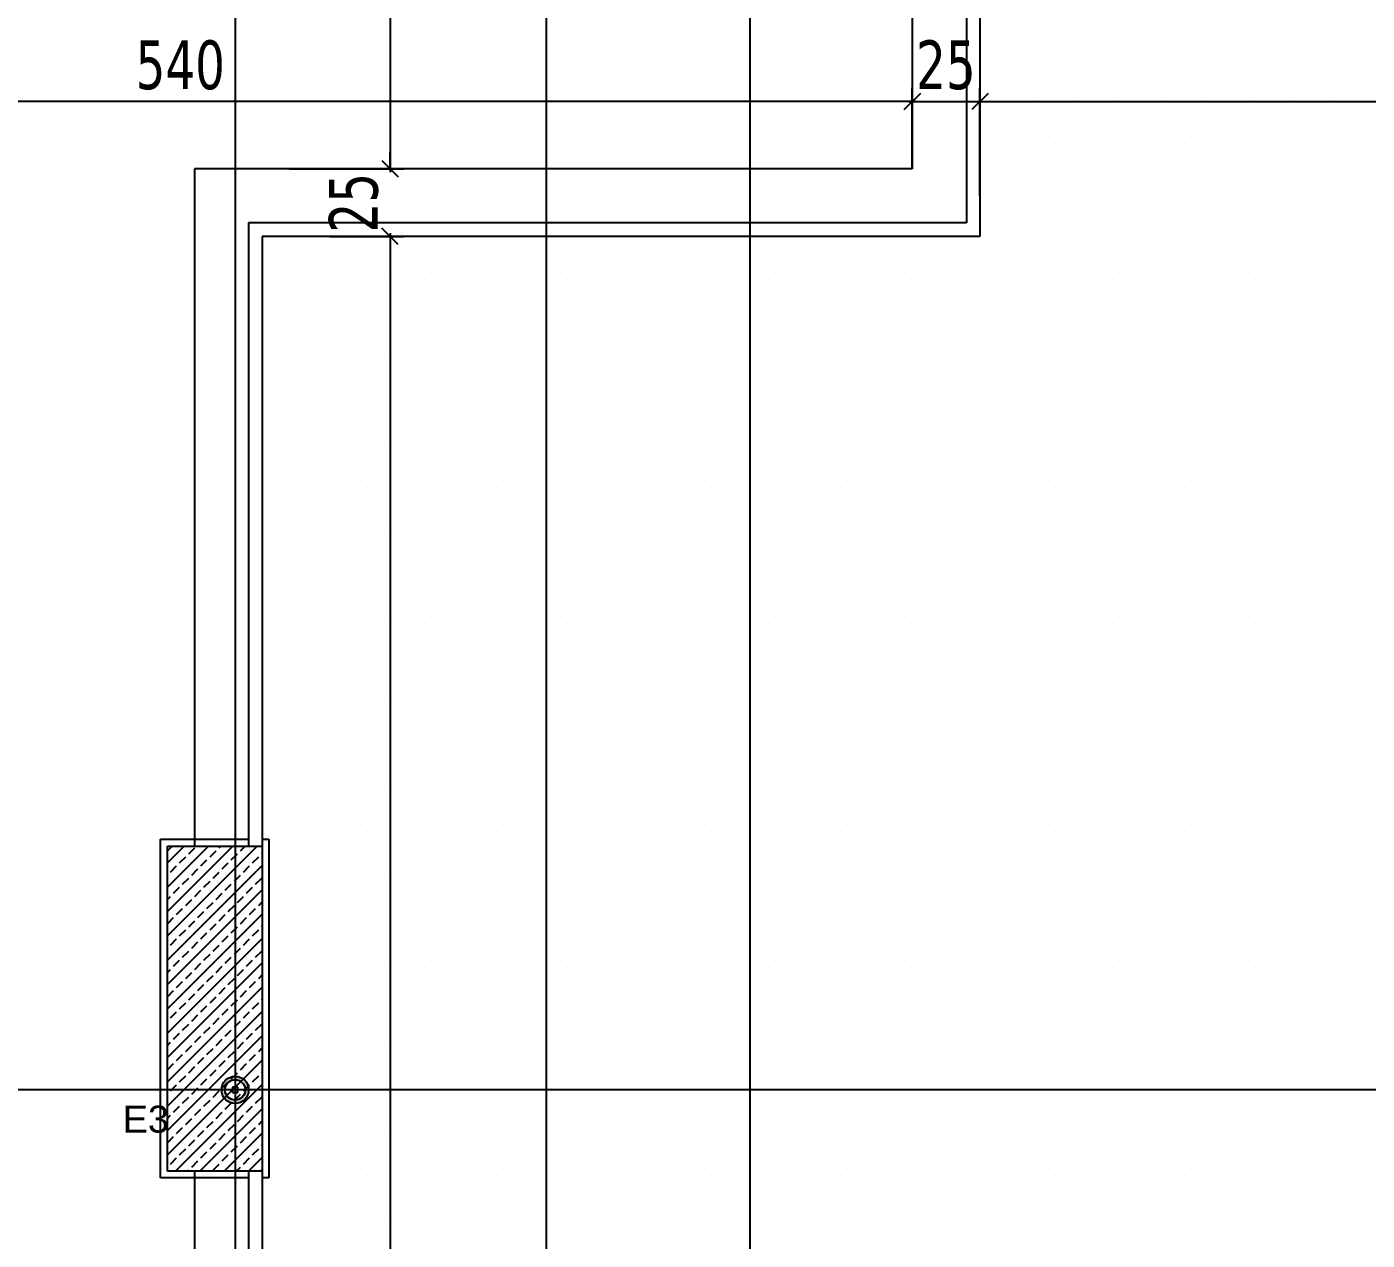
# Model space of a CAD drawing. Header units: millimetres. Extents: x 43168.9 to 43194.6, y -25545.1 to -25543.4.
# Drawn here: x 43176.4335 to 43176.5325, y -25544.355 to -25544.2654 of the extents above; entities that cross this region are included whole.
import ezdxf

# ---------------------------------------------------------------- set-up
doc = ezdxf.new("R2010")
doc.units = ezdxf.units.MM
doc.header["$LTSCALE"] = 200
doc.linetypes.add('DASHDOT', pattern=[1, 0.5, -0.25, 0, -0.25])
doc.linetypes.add('DASHDOT2', pattern=[0.5, 0.25, -0.125, 0, -0.125])
for name, color, linetype in [('aks_sgh', 5, 'DASHDOT2'), ('cam_sgh', 1, 'Continuous'), ('gor-4_sgh', 17, 'Continuous'), ('kesitcizgisi_sgh', 22, 'Continuous'), ('kolon-b.a_sgh', 6, 'Continuous'), ('olcuic_sgh', 183, 'Continuous'), ('siva_sgh', 145, 'Continuous'), ('tarama-betonarme_sgh', 223, 'Continuous'), ('tarama-zemin_sgh', 197, 'Continuous')]:
    doc.layers.add(name, color=color, linetype=linetype)
doc.styles.add('1-200', font='arial.ttf', dxfattribs={"height": 60})
doc.styles.add('dim', font='VERDANA.TTF', dxfattribs={"width": 0.7})

msp = doc.modelspace()

# ---------------------------------------------------------------- hatches: boundary and pattern name
h = msp.add_hatch(color=256)
edge = h.paths.add_edge_path()
edge.add_arc((43176.448879, -25544.343919), 0.001, 0, 360)
edge = h.paths.add_edge_path(flags=16)
edge.add_arc((43176.448879, -25544.343919), 0.00075, 0, 360)

# ---------------------------------------------------------------- linework, layer by layer
at = {"color": 0, "linetype": 'ByBlock', "lineweight": -2}
for p, q in [((43176.498279, -25544.27156), (43176.499479, -25544.27036)), ((43176.498279, -25544.27156), (43176.499479, -25544.27036)), ((43176.499479, -25544.27036), (43176.498279, -25544.27156)), ((43176.504479, -25544.27036), (43176.503279, -25544.27156)), ((43176.45972, -25544.275319), (43176.46092, -25544.276519)), ((43176.45972, -25544.275319), (43176.46092, -25544.276519)), ((43176.46092, -25544.281519), (43176.45972, -25544.280319)), ((43176.46092, -25544.281519), (43176.45972, -25544.280319)), ((43176.449079, -25544.343719), (43176.448679, -25544.343719)), ((43176.448679, -25544.343719), (43176.448679, -25544.344119)), ((43176.449079, -25544.344119), (43176.449079, -25544.343719)), ((43176.448679, -25544.344119), (43176.449079, -25544.344119)), ((43176.44895, -25544.343849), (43176.448808, -25544.34399)), ((43176.44895, -25544.34399), (43176.448808, -25544.343849))]:
    msp.add_line(p, q, dxfattribs=at)
at = {"color": 0, "linetype": 'Continuous', "lineweight": -2}
for radius in [0.001, 0.00075]:
    msp.add_circle((43176.448879, -25544.343919), radius, dxfattribs=at)
at = {"layer": 'aks_sgh'}
for p, q in [((43176.448879, -25543.740919), (43176.448879, -25544.609919)), ((43176.486879, -25543.740919), (43176.486879, -25544.609919)), ((43176.98688, -25544.343919), (43176.184878, -25544.343919))]:
    msp.add_line(p, q, dxfattribs=at)
at = {"layer": 'cam_sgh'}
for p, q in [((43176.503879, -25544.045919), (43176.503879, -25544.280919)), ((43176.502879, -25544.046919), (43176.502879, -25544.279919)), ((43176.449879, -25544.279919), (43176.449879, -25544.325919)), ((43176.502879, -25544.279919), (43176.449879, -25544.279919)), ((43176.450879, -25544.280919), (43176.450879, -25544.464919)), ((43176.503879, -25544.280919), (43176.450879, -25544.280919)), ((43176.449879, -25544.349919), (43176.449879, -25544.464919))]:
    msp.add_line(p, q, dxfattribs=at)
at = {"layer": 'gor-4_sgh'}
for p, q in [((43176.498879, -25544.050919), (43176.498879, -25544.275919)), ((43176.445879, -25544.275919), (43176.445879, -25544.325919)), ((43176.498879, -25544.275919), (43176.445879, -25544.275919)), ((43176.445879, -25544.349919), (43176.445879, -25544.464919))]:
    msp.add_line(p, q, dxfattribs=at)
at = {"layer": 'kesitcizgisi_sgh', "linetype": 'DASHDOT'}
msp.add_line((43176.471879, -25544.613788), (43176.471879, -25543.808164), dxfattribs=at)
at = {"layer": 'kolon-b.a_sgh'}
for p, q in [((43176.443879, -25544.325919), (43176.450879, -25544.325919)), ((43176.443879, -25544.349919), (43176.443879, -25544.325919)), ((43176.450879, -25544.325919), (43176.450879, -25544.349919)), ((43176.450879, -25544.349919), (43176.443879, -25544.349919))]:
    msp.add_line(p, q, dxfattribs=at)
at = {"layer": 'olcuic_sgh'}
for p, q in [((43176.46032, -25544.229669), (43176.46032, -25544.276169)), ((43176.498879, -25544.275919), (43176.498879, -25544.26996)), ((43176.498879, -25544.275919), (43176.498879, -25544.26996)), ((43176.498879, -25544.275919), (43176.498879, -25544.26996)), ((43176.503879, -25544.277919), (43176.503879, -25544.26996)), ((43176.499129, -25544.27096), (43176.390628, -25544.27096)), ((43176.498879, -25544.27096), (43176.497679, -25544.27096)), ((43176.498629, -25544.27096), (43176.668129, -25544.27096)), ((43176.503879, -25544.27096), (43176.505079, -25544.27096)), ((43176.46032, -25544.275919), (43176.46032, -25544.274719)), ((43176.452879, -25544.275919), (43176.46132, -25544.275919)), ((43176.452879, -25544.275919), (43176.46132, -25544.275919)), ((43176.455879, -25544.280919), (43176.46132, -25544.280919)), ((43176.455879, -25544.280919), (43176.46132, -25544.280919)), ((43176.46032, -25544.280669), (43176.46032, -25544.465169)), ((43176.46032, -25544.280919), (43176.46032, -25544.282119))]:
    msp.add_line(p, q, dxfattribs=at)
at = {"layer": 'siva_sgh'}
for p, q in [((43176.443378, -25544.350419), (43176.443378, -25544.325419)), ((43176.443378, -25544.325419), (43176.449879, -25544.325419)), ((43176.450878, -25544.325419), (43176.451378, -25544.325419)), ((43176.451378, -25544.325419), (43176.451378, -25544.350419)), ((43176.449879, -25544.350419), (43176.443378, -25544.350419)), ((43176.451378, -25544.350419), (43176.450878, -25544.350419))]:
    msp.add_line(p, q, dxfattribs=at)
at = {"layer": 'tarama-betonarme_sgh'}
for p, q in [((43176.443879, -25544.327167), (43176.445127, -25544.325919)), ((43176.443879, -25544.328963), (43176.446923, -25544.325919)), ((43176.443879, -25544.330759), (43176.448719, -25544.325919)), ((43176.443879, -25544.332555), (43176.450515, -25544.325919)), ((43176.443884, -25544.326264), (43176.444229, -25544.325919)), ((43176.4477, -25544.32604), (43176.447821, -25544.325919)), ((43176.449272, -25544.326264), (43176.449617, -25544.325919)), ((43176.444782, -25544.327162), (43176.445231, -25544.326713)), ((43176.445455, -25544.326489), (43176.445904, -25544.32604)), ((43176.446353, -25544.327387), (43176.446802, -25544.326938)), ((43176.447027, -25544.326713), (43176.447476, -25544.326264)), ((43176.448598, -25544.326938), (43176.449047, -25544.326489)), ((43176.45017, -25544.327162), (43176.450619, -25544.326713)), ((43176.450843, -25544.326489), (43176.450879, -25544.326453)), ((43176.443879, -25544.334351), (43176.450879, -25544.327351)), ((43176.444108, -25544.327836), (43176.444557, -25544.327387)), ((43176.44568, -25544.32806), (43176.446129, -25544.327611)), ((43176.447251, -25544.328285), (43176.4477, -25544.327836)), ((43176.447925, -25544.327611), (43176.448374, -25544.327162)), ((43176.449496, -25544.327836), (43176.449945, -25544.327387)), ((43176.443879, -25544.328065), (43176.443884, -25544.32806)), ((43176.445006, -25544.328734), (43176.445455, -25544.328285)), ((43176.446578, -25544.328958), (43176.447027, -25544.328509)), ((43176.448149, -25544.329183), (43176.448598, -25544.328734)), ((43176.448823, -25544.328509), (43176.449272, -25544.32806)), ((43176.450394, -25544.328734), (43176.450843, -25544.328285)), ((43176.443879, -25544.336147), (43176.450879, -25544.329147)), ((43176.443879, -25544.329861), (43176.444108, -25544.329632)), ((43176.444333, -25544.329408), (43176.444782, -25544.328958)), ((43176.445231, -25544.330306), (43176.44568, -25544.329857)), ((43176.445904, -25544.329632), (43176.446353, -25544.329183)), ((43176.447476, -25544.329857), (43176.447925, -25544.329408)), ((43176.449047, -25544.330081), (43176.449496, -25544.329632)), ((43176.449721, -25544.329408), (43176.45017, -25544.328958)), ((43176.444557, -25544.330979), (43176.445006, -25544.33053)), ((43176.446129, -25544.331204), (43176.446578, -25544.330755)), ((43176.446802, -25544.33053), (43176.447251, -25544.330081)), ((43176.448374, -25544.330755), (43176.448823, -25544.330306)), ((43176.449945, -25544.330979), (43176.450394, -25544.33053)), ((43176.450619, -25544.330306), (43176.450879, -25544.330045)), ((43176.443879, -25544.337943), (43176.450879, -25544.330943)), ((43176.443884, -25544.331653), (43176.444333, -25544.331204)), ((43176.445455, -25544.331877), (43176.445904, -25544.331428)), ((43176.447027, -25544.332102), (43176.447476, -25544.331653)), ((43176.4477, -25544.331428), (43176.448149, -25544.330979)), ((43176.448598, -25544.332326), (43176.449047, -25544.331877)), ((43176.449272, -25544.331653), (43176.449721, -25544.331204)), ((43176.450843, -25544.331877), (43176.450879, -25544.331842)), ((43176.443879, -25544.33974), (43176.450879, -25544.33274)), ((43176.444108, -25544.333224), (43176.444557, -25544.332775)), ((43176.444782, -25544.332551), (43176.445231, -25544.332102)), ((43176.446353, -25544.332775), (43176.446802, -25544.332326)), ((43176.447925, -25544.333), (43176.448374, -25544.332551)), ((43176.449496, -25544.333224), (43176.449945, -25544.332775)), ((43176.45017, -25544.332551), (43176.450619, -25544.332102)), ((43176.443879, -25544.333453), (43176.443884, -25544.333449)), ((43176.445006, -25544.334122), (43176.445455, -25544.333673)), ((43176.44568, -25544.333449), (43176.446129, -25544.333)), ((43176.446578, -25544.334347), (43176.447027, -25544.333898)), ((43176.447251, -25544.333673), (43176.4477, -25544.333224)), ((43176.448823, -25544.333898), (43176.449272, -25544.333449)), ((43176.450394, -25544.334122), (43176.450843, -25544.333673)), ((43176.443879, -25544.341536), (43176.450879, -25544.334536)), ((43176.444333, -25544.334796), (43176.444782, -25544.334347)), ((43176.445904, -25544.33502), (43176.446353, -25544.334571)), ((43176.447476, -25544.335245), (43176.447925, -25544.334796)), ((43176.448149, -25544.334571), (43176.448598, -25544.334122)), ((43176.449721, -25544.334796), (43176.45017, -25544.334347)), ((43176.443879, -25544.335249), (43176.444108, -25544.33502)), ((43176.445231, -25544.335694), (43176.44568, -25544.335245)), ((43176.446802, -25544.335918), (43176.447251, -25544.335469)), ((43176.448374, -25544.336143), (43176.448823, -25544.335694)), ((43176.449047, -25544.335469), (43176.449496, -25544.33502)), ((43176.450619, -25544.335694), (43176.450879, -25544.335434)), ((43176.443879, -25544.343332), (43176.450879, -25544.336332)), ((43176.443884, -25544.337041), (43176.444333, -25544.336592)), ((43176.444557, -25544.336367), (43176.445006, -25544.335918)), ((43176.445455, -25544.337265), (43176.445904, -25544.336816)), ((43176.446129, -25544.336592), (43176.446578, -25544.336143)), ((43176.4477, -25544.336816), (43176.448149, -25544.336367)), ((43176.449272, -25544.337041), (43176.449721, -25544.336592)), ((43176.449945, -25544.336367), (43176.450394, -25544.335918)), ((43176.444782, -25544.337939), (43176.445231, -25544.33749)), ((43176.446353, -25544.338163), (43176.446802, -25544.337714)), ((43176.447027, -25544.33749), (43176.447476, -25544.337041)), ((43176.448598, -25544.337714), (43176.449047, -25544.337265)), ((43176.45017, -25544.337939), (43176.450619, -25544.33749)), ((43176.450843, -25544.337265), (43176.450879, -25544.33723)), ((43176.443879, -25544.345128), (43176.450879, -25544.338128)), ((43176.443879, -25544.338842), (43176.443884, -25544.338837)), ((43176.444108, -25544.338612), (43176.444557, -25544.338163)), ((43176.44568, -25544.338837), (43176.446129, -25544.338388)), ((43176.447251, -25544.339061), (43176.4477, -25544.338612)), ((43176.447925, -25544.338388), (43176.448374, -25544.337939)), ((43176.448823, -25544.339286), (43176.449272, -25544.338837)), ((43176.449496, -25544.338612), (43176.449945, -25544.338163)), ((43176.444333, -25544.340184), (43176.444782, -25544.339735)), ((43176.445006, -25544.33951), (43176.445455, -25544.339061)), ((43176.446578, -25544.339735), (43176.447027, -25544.339286)), ((43176.448149, -25544.339959), (43176.448598, -25544.33951)), ((43176.449721, -25544.340184), (43176.45017, -25544.339735)), ((43176.450394, -25544.33951), (43176.450843, -25544.339061)), ((43176.443879, -25544.346924), (43176.450879, -25544.339924)), ((43176.443879, -25544.340638), (43176.444108, -25544.340408)), ((43176.445231, -25544.341082), (43176.44568, -25544.340633)), ((43176.445904, -25544.340408), (43176.446353, -25544.339959)), ((43176.447476, -25544.340633), (43176.447925, -25544.340184)), ((43176.449047, -25544.340857), (43176.449496, -25544.340408)), ((43176.450619, -25544.341082), (43176.450879, -25544.340822)), ((43176.443879, -25544.34872), (43176.450879, -25544.34172)), ((43176.444557, -25544.341755), (43176.445006, -25544.341306)), ((43176.446129, -25544.34198), (43176.446578, -25544.341531)), ((43176.446802, -25544.341306), (43176.447251, -25544.340857)), ((43176.4477, -25544.342204), (43176.448149, -25544.341755)), ((43176.448374, -25544.341531), (43176.448823, -25544.341082)), ((43176.449945, -25544.341755), (43176.450394, -25544.341306)), ((43176.443884, -25544.342429), (43176.444333, -25544.34198)), ((43176.445455, -25544.342653), (43176.445904, -25544.342204)), ((43176.447027, -25544.342878), (43176.447476, -25544.342429)), ((43176.448598, -25544.343102), (43176.449047, -25544.342653)), ((43176.449272, -25544.342429), (43176.449721, -25544.34198)), ((43176.450843, -25544.342653), (43176.450879, -25544.342618)), ((43176.444108, -25544.344), (43176.444557, -25544.343551)), ((43176.444475, -25544.349919), (43176.450879, -25544.343516)), ((43176.444782, -25544.343327), (43176.445231, -25544.342878)), ((43176.44568, -25544.344225), (43176.446129, -25544.343776)), ((43176.446353, -25544.343551), (43176.446802, -25544.343102)), ((43176.447925, -25544.343776), (43176.448374, -25544.343327)), ((43176.449496, -25544.344), (43176.449945, -25544.343551)), ((43176.45017, -25544.343327), (43176.450619, -25544.342878)), ((43176.443879, -25544.34423), (43176.443884, -25544.344225)), ((43176.445006, -25544.344898), (43176.445455, -25544.344449)), ((43176.446578, -25544.345123), (43176.447027, -25544.344674)), ((43176.447251, -25544.344449), (43176.4477, -25544.344)), ((43176.448823, -25544.344674), (43176.449272, -25544.344225)), ((43176.450394, -25544.344898), (43176.450843, -25544.344449)), ((43176.444333, -25544.345572), (43176.444782, -25544.345123)), ((43176.445904, -25544.345796), (43176.446353, -25544.345347)), ((43176.446272, -25544.349919), (43176.450879, -25544.345312)), ((43176.447476, -25544.346021), (43176.447925, -25544.345572)), ((43176.448149, -25544.345347), (43176.448598, -25544.344898)), ((43176.449721, -25544.345572), (43176.45017, -25544.345123)), ((43176.443879, -25544.346026), (43176.444108, -25544.345796)), ((43176.444557, -25544.347144), (43176.445006, -25544.346695)), ((43176.445231, -25544.34647), (43176.44568, -25544.346021)), ((43176.446802, -25544.346695), (43176.447251, -25544.346245)), ((43176.448374, -25544.346919), (43176.448823, -25544.34647)), ((43176.449047, -25544.346245), (43176.449496, -25544.345796)), ((43176.449945, -25544.347144), (43176.450394, -25544.346695)), ((43176.450619, -25544.34647), (43176.450879, -25544.34621)), ((43176.443884, -25544.347817), (43176.444333, -25544.347368)), ((43176.445455, -25544.348042), (43176.445904, -25544.347593)), ((43176.446129, -25544.347368), (43176.446578, -25544.346919)), ((43176.4477, -25544.347593), (43176.448149, -25544.347144)), ((43176.448068, -25544.349919), (43176.450879, -25544.347108)), ((43176.449272, -25544.347817), (43176.449721, -25544.347368)), ((43176.444782, -25544.348715), (43176.445231, -25544.348266)), ((43176.446353, -25544.34894), (43176.446802, -25544.348491)), ((43176.447027, -25544.348266), (43176.447476, -25544.347817)), ((43176.447925, -25544.349164), (43176.448374, -25544.348715)), ((43176.448598, -25544.348491), (43176.449047, -25544.348042)), ((43176.45017, -25544.348715), (43176.450619, -25544.348266)), ((43176.450843, -25544.348042), (43176.450879, -25544.348006)), ((43176.443879, -25544.349618), (43176.443884, -25544.349613)), ((43176.444108, -25544.349389), (43176.444557, -25544.34894)), ((43176.44568, -25544.349613), (43176.446129, -25544.349164)), ((43176.447251, -25544.349838), (43176.4477, -25544.349389)), ((43176.448966, -25544.349919), (43176.449272, -25544.349613)), ((43176.449496, -25544.349389), (43176.449945, -25544.34894)), ((43176.449864, -25544.349919), (43176.450879, -25544.348904)), ((43176.445374, -25544.349919), (43176.445455, -25544.349838)), ((43176.450762, -25544.349919), (43176.450843, -25544.349838))]:
    msp.add_line(p, q, dxfattribs=at)
at = {"layer": 'tarama-zemin_sgh'}
for p, q in [((43176.506275, -25544.2677), (43176.506275, -25544.2677)), ((43176.50945, -25544.2677), (43176.50945, -25544.2677)), ((43176.512625, -25544.2677), (43176.512625, -25544.2677)), ((43176.5158, -25544.2677), (43176.5158, -25544.2677)), ((43176.518975, -25544.2677), (43176.518975, -25544.2677)), ((43176.52215, -25544.2677), (43176.52215, -25544.2677)), ((43176.525325, -25544.2677), (43176.525325, -25544.2677)), ((43176.5285, -25544.2677), (43176.5285, -25544.2677)), ((43176.531675, -25544.2677), (43176.531675, -25544.2677)), ((43176.504687, -25544.270875), (43176.504687, -25544.270875)), ((43176.507862, -25544.270875), (43176.507862, -25544.270875)), ((43176.511037, -25544.270875), (43176.511037, -25544.270875)), ((43176.514212, -25544.270875), (43176.514212, -25544.270875)), ((43176.517387, -25544.270875), (43176.517387, -25544.270875)), ((43176.520562, -25544.270875), (43176.520562, -25544.270875)), ((43176.523737, -25544.270875), (43176.523737, -25544.270875)), ((43176.526912, -25544.270875), (43176.526912, -25544.270875)), ((43176.530087, -25544.270875), (43176.530087, -25544.270875)), ((43176.506275, -25544.27405), (43176.506275, -25544.27405)), ((43176.50945, -25544.27405), (43176.50945, -25544.27405)), ((43176.512625, -25544.27405), (43176.512625, -25544.27405)), ((43176.5158, -25544.27405), (43176.5158, -25544.27405)), ((43176.518975, -25544.27405), (43176.518975, -25544.27405)), ((43176.52215, -25544.27405), (43176.52215, -25544.27405)), ((43176.525325, -25544.27405), (43176.525325, -25544.27405)), ((43176.5285, -25544.27405), (43176.5285, -25544.27405)), ((43176.531675, -25544.27405), (43176.531675, -25544.27405)), ((43176.504687, -25544.277225), (43176.504687, -25544.277225)), ((43176.507862, -25544.277225), (43176.507862, -25544.277225)), ((43176.511037, -25544.277225), (43176.511037, -25544.277225)), ((43176.514212, -25544.277225), (43176.514212, -25544.277225)), ((43176.517387, -25544.277225), (43176.517387, -25544.277225)), ((43176.520562, -25544.277225), (43176.520562, -25544.277225)), ((43176.523737, -25544.277225), (43176.523737, -25544.277225)), ((43176.526912, -25544.277225), (43176.526912, -25544.277225)), ((43176.530087, -25544.277225), (43176.530087, -25544.277225)), ((43176.4523, -25544.2804), (43176.4523, -25544.2804)), ((43176.455475, -25544.2804), (43176.455475, -25544.2804)), ((43176.45865, -25544.2804), (43176.45865, -25544.2804)), ((43176.461825, -25544.2804), (43176.461825, -25544.2804)), ((43176.465, -25544.2804), (43176.465, -25544.2804)), ((43176.468175, -25544.2804), (43176.468175, -25544.2804)), ((43176.47135, -25544.2804), (43176.47135, -25544.2804)), ((43176.474525, -25544.2804), (43176.474525, -25544.2804)), ((43176.4777, -25544.2804), (43176.4777, -25544.2804)), ((43176.480875, -25544.2804), (43176.480875, -25544.2804)), ((43176.48405, -25544.2804), (43176.48405, -25544.2804)), ((43176.487225, -25544.2804), (43176.487225, -25544.2804)), ((43176.4904, -25544.2804), (43176.4904, -25544.2804)), ((43176.493575, -25544.2804), (43176.493575, -25544.2804)), ((43176.49675, -25544.2804), (43176.49675, -25544.2804)), ((43176.499925, -25544.2804), (43176.499925, -25544.2804)), ((43176.5031, -25544.2804), (43176.5031, -25544.2804)), ((43176.506275, -25544.2804), (43176.506275, -25544.2804)), ((43176.50945, -25544.2804), (43176.50945, -25544.2804)), ((43176.512625, -25544.2804), (43176.512625, -25544.2804)), ((43176.5158, -25544.2804), (43176.5158, -25544.2804)), ((43176.518975, -25544.2804), (43176.518975, -25544.2804)), ((43176.52215, -25544.2804), (43176.52215, -25544.2804)), ((43176.525325, -25544.2804), (43176.525325, -25544.2804)), ((43176.5285, -25544.2804), (43176.5285, -25544.2804)), ((43176.531675, -25544.2804), (43176.531675, -25544.2804)), ((43176.453887, -25544.283575), (43176.453887, -25544.283575)), ((43176.457062, -25544.283575), (43176.457062, -25544.283575)), ((43176.460237, -25544.283575), (43176.460237, -25544.283575)), ((43176.463412, -25544.283575), (43176.463412, -25544.283575)), ((43176.466587, -25544.283575), (43176.466587, -25544.283575)), ((43176.469762, -25544.283575), (43176.469762, -25544.283575)), ((43176.472937, -25544.283575), (43176.472937, -25544.283575)), ((43176.476112, -25544.283575), (43176.476112, -25544.283575)), ((43176.479287, -25544.283575), (43176.479287, -25544.283575)), ((43176.482462, -25544.283575), (43176.482462, -25544.283575)), ((43176.485637, -25544.283575), (43176.485637, -25544.283575)), ((43176.488812, -25544.283575), (43176.488812, -25544.283575)), ((43176.491987, -25544.283575), (43176.491987, -25544.283575)), ((43176.495162, -25544.283575), (43176.495162, -25544.283575)), ((43176.498337, -25544.283575), (43176.498337, -25544.283575)), ((43176.501512, -25544.283575), (43176.501512, -25544.283575)), ((43176.504687, -25544.283575), (43176.504687, -25544.283575)), ((43176.507862, -25544.283575), (43176.507862, -25544.283575)), ((43176.511037, -25544.283575), (43176.511037, -25544.283575)), ((43176.514212, -25544.283575), (43176.514212, -25544.283575)), ((43176.517387, -25544.283575), (43176.517387, -25544.283575)), ((43176.520562, -25544.283575), (43176.520562, -25544.283575)), ((43176.523737, -25544.283575), (43176.523737, -25544.283575)), ((43176.526912, -25544.283575), (43176.526912, -25544.283575)), ((43176.530087, -25544.283575), (43176.530087, -25544.283575)), ((43176.4523, -25544.28675), (43176.4523, -25544.28675)), ((43176.455475, -25544.28675), (43176.455475, -25544.28675)), ((43176.45865, -25544.28675), (43176.45865, -25544.28675)), ((43176.461825, -25544.28675), (43176.461825, -25544.28675)), ((43176.465, -25544.28675), (43176.465, -25544.28675)), ((43176.468175, -25544.28675), (43176.468175, -25544.28675)), ((43176.47135, -25544.28675), (43176.47135, -25544.28675)), ((43176.474525, -25544.28675), (43176.474525, -25544.28675)), ((43176.4777, -25544.28675), (43176.4777, -25544.28675)), ((43176.480875, -25544.28675), (43176.480875, -25544.28675)), ((43176.48405, -25544.28675), (43176.48405, -25544.28675)), ((43176.487225, -25544.28675), (43176.487225, -25544.28675)), ((43176.4904, -25544.28675), (43176.4904, -25544.28675)), ((43176.493575, -25544.28675), (43176.493575, -25544.28675)), ((43176.49675, -25544.28675), (43176.49675, -25544.28675)), ((43176.499925, -25544.28675), (43176.499925, -25544.28675)), ((43176.5031, -25544.28675), (43176.5031, -25544.28675)), ((43176.506275, -25544.28675), (43176.506275, -25544.28675)), ((43176.50945, -25544.28675), (43176.50945, -25544.28675)), ((43176.512625, -25544.28675), (43176.512625, -25544.28675)), ((43176.5158, -25544.28675), (43176.5158, -25544.28675)), ((43176.518975, -25544.28675), (43176.518975, -25544.28675)), ((43176.52215, -25544.28675), (43176.52215, -25544.28675)), ((43176.525325, -25544.28675), (43176.525325, -25544.28675)), ((43176.5285, -25544.28675), (43176.5285, -25544.28675)), ((43176.531675, -25544.28675), (43176.531675, -25544.28675)), ((43176.453887, -25544.289925), (43176.453887, -25544.289925)), ((43176.457062, -25544.289925), (43176.457062, -25544.289925)), ((43176.460237, -25544.289925), (43176.460237, -25544.289925)), ((43176.463412, -25544.289925), (43176.463412, -25544.289925)), ((43176.466587, -25544.289925), (43176.466587, -25544.289925)), ((43176.469762, -25544.289925), (43176.469762, -25544.289925)), ((43176.472937, -25544.289925), (43176.472937, -25544.289925)), ((43176.476112, -25544.289925), (43176.476112, -25544.289925)), ((43176.479287, -25544.289925), (43176.479287, -25544.289925)), ((43176.482462, -25544.289925), (43176.482462, -25544.289925)), ((43176.485637, -25544.289925), (43176.485637, -25544.289925)), ((43176.488812, -25544.289925), (43176.488812, -25544.289925)), ((43176.491987, -25544.289925), (43176.491987, -25544.289925)), ((43176.495162, -25544.289925), (43176.495162, -25544.289925)), ((43176.498337, -25544.289925), (43176.498337, -25544.289925)), ((43176.501512, -25544.289925), (43176.501512, -25544.289925)), ((43176.504687, -25544.289925), (43176.504687, -25544.289925)), ((43176.507862, -25544.289925), (43176.507862, -25544.289925)), ((43176.511037, -25544.289925), (43176.511037, -25544.289925)), ((43176.514212, -25544.289925), (43176.514212, -25544.289925)), ((43176.517387, -25544.289925), (43176.517387, -25544.289925)), ((43176.520562, -25544.289925), (43176.520562, -25544.289925)), ((43176.523737, -25544.289925), (43176.523737, -25544.289925)), ((43176.526912, -25544.289925), (43176.526912, -25544.289925)), ((43176.530087, -25544.289925), (43176.530087, -25544.289925)), ((43176.4523, -25544.2931), (43176.4523, -25544.2931)), ((43176.455475, -25544.2931), (43176.455475, -25544.2931)), ((43176.45865, -25544.2931), (43176.45865, -25544.2931)), ((43176.461825, -25544.2931), (43176.461825, -25544.2931)), ((43176.465, -25544.2931), (43176.465, -25544.2931)), ((43176.468175, -25544.2931), (43176.468175, -25544.2931)), ((43176.47135, -25544.2931), (43176.47135, -25544.2931)), ((43176.474525, -25544.2931), (43176.474525, -25544.2931)), ((43176.4777, -25544.2931), (43176.4777, -25544.2931)), ((43176.480875, -25544.2931), (43176.480875, -25544.2931)), ((43176.48405, -25544.2931), (43176.48405, -25544.2931)), ((43176.487225, -25544.2931), (43176.487225, -25544.2931)), ((43176.4904, -25544.2931), (43176.4904, -25544.2931)), ((43176.493575, -25544.2931), (43176.493575, -25544.2931)), ((43176.49675, -25544.2931), (43176.49675, -25544.2931)), ((43176.499925, -25544.2931), (43176.499925, -25544.2931)), ((43176.5031, -25544.2931), (43176.5031, -25544.2931)), ((43176.506275, -25544.2931), (43176.506275, -25544.2931)), ((43176.50945, -25544.2931), (43176.50945, -25544.2931)), ((43176.512625, -25544.2931), (43176.512625, -25544.2931)), ((43176.5158, -25544.2931), (43176.5158, -25544.2931)), ((43176.518975, -25544.2931), (43176.518975, -25544.2931)), ((43176.52215, -25544.2931), (43176.52215, -25544.2931)), ((43176.525325, -25544.2931), (43176.525325, -25544.2931)), ((43176.5285, -25544.2931), (43176.5285, -25544.2931)), ((43176.531675, -25544.2931), (43176.531675, -25544.2931)), ((43176.453887, -25544.296275), (43176.453887, -25544.296275)), ((43176.457062, -25544.296275), (43176.457062, -25544.296275)), ((43176.460237, -25544.296275), (43176.460237, -25544.296275)), ((43176.463412, -25544.296275), (43176.463412, -25544.296275)), ((43176.466587, -25544.296275), (43176.466587, -25544.296275)), ((43176.469762, -25544.296275), (43176.469762, -25544.296275)), ((43176.472937, -25544.296275), (43176.472937, -25544.296275)), ((43176.476112, -25544.296275), (43176.476112, -25544.296275)), ((43176.479287, -25544.296275), (43176.479287, -25544.296275)), ((43176.482462, -25544.296275), (43176.482462, -25544.296275)), ((43176.485637, -25544.296275), (43176.485637, -25544.296275)), ((43176.488812, -25544.296275), (43176.488812, -25544.296275)), ((43176.491987, -25544.296275), (43176.491987, -25544.296275)), ((43176.495162, -25544.296275), (43176.495162, -25544.296275)), ((43176.498337, -25544.296275), (43176.498337, -25544.296275)), ((43176.501512, -25544.296275), (43176.501512, -25544.296275)), ((43176.504687, -25544.296275), (43176.504687, -25544.296275)), ((43176.507862, -25544.296275), (43176.507862, -25544.296275)), ((43176.511037, -25544.296275), (43176.511037, -25544.296275)), ((43176.514212, -25544.296275), (43176.514212, -25544.296275)), ((43176.517387, -25544.296275), (43176.517387, -25544.296275)), ((43176.520562, -25544.296275), (43176.520562, -25544.296275)), ((43176.523737, -25544.296275), (43176.523737, -25544.296275)), ((43176.526912, -25544.296275), (43176.526912, -25544.296275)), ((43176.530087, -25544.296275), (43176.530087, -25544.296275)), ((43176.4523, -25544.29945), (43176.4523, -25544.29945)), ((43176.455475, -25544.29945), (43176.455475, -25544.29945)), ((43176.45865, -25544.29945), (43176.45865, -25544.29945)), ((43176.461825, -25544.29945), (43176.461825, -25544.29945)), ((43176.465, -25544.29945), (43176.465, -25544.29945)), ((43176.468175, -25544.29945), (43176.468175, -25544.29945)), ((43176.47135, -25544.29945), (43176.47135, -25544.29945)), ((43176.474525, -25544.29945), (43176.474525, -25544.29945)), ((43176.4777, -25544.29945), (43176.4777, -25544.29945)), ((43176.480875, -25544.29945), (43176.480875, -25544.29945)), ((43176.48405, -25544.29945), (43176.48405, -25544.29945)), ((43176.487225, -25544.29945), (43176.487225, -25544.29945)), ((43176.4904, -25544.29945), (43176.4904, -25544.29945)), ((43176.493575, -25544.29945), (43176.493575, -25544.29945)), ((43176.49675, -25544.29945), (43176.49675, -25544.29945)), ((43176.499925, -25544.29945), (43176.499925, -25544.29945)), ((43176.5031, -25544.29945), (43176.5031, -25544.29945)), ((43176.506275, -25544.29945), (43176.506275, -25544.29945)), ((43176.50945, -25544.29945), (43176.50945, -25544.29945)), ((43176.512625, -25544.29945), (43176.512625, -25544.29945)), ((43176.5158, -25544.29945), (43176.5158, -25544.29945)), ((43176.518975, -25544.29945), (43176.518975, -25544.29945)), ((43176.52215, -25544.29945), (43176.52215, -25544.29945)), ((43176.525325, -25544.29945), (43176.525325, -25544.29945)), ((43176.5285, -25544.29945), (43176.5285, -25544.29945)), ((43176.531675, -25544.29945), (43176.531675, -25544.29945)), ((43176.453887, -25544.302625), (43176.453887, -25544.302625)), ((43176.457062, -25544.302625), (43176.457062, -25544.302625)), ((43176.460237, -25544.302625), (43176.460237, -25544.302625)), ((43176.463412, -25544.302625), (43176.463412, -25544.302625)), ((43176.466587, -25544.302625), (43176.466587, -25544.302625)), ((43176.469762, -25544.302625), (43176.469762, -25544.302625)), ((43176.472937, -25544.302625), (43176.472937, -25544.302625)), ((43176.476112, -25544.302625), (43176.476112, -25544.302625)), ((43176.479287, -25544.302625), (43176.479287, -25544.302625)), ((43176.482462, -25544.302625), (43176.482462, -25544.302625)), ((43176.485637, -25544.302625), (43176.485637, -25544.302625)), ((43176.488812, -25544.302625), (43176.488812, -25544.302625)), ((43176.491987, -25544.302625), (43176.491987, -25544.302625)), ((43176.495162, -25544.302625), (43176.495162, -25544.302625)), ((43176.498337, -25544.302625), (43176.498337, -25544.302625)), ((43176.501512, -25544.302625), (43176.501512, -25544.302625)), ((43176.504687, -25544.302625), (43176.504687, -25544.302625)), ((43176.507862, -25544.302625), (43176.507862, -25544.302625)), ((43176.511037, -25544.302625), (43176.511037, -25544.302625)), ((43176.514212, -25544.302625), (43176.514212, -25544.302625)), ((43176.517387, -25544.302625), (43176.517387, -25544.302625)), ((43176.520562, -25544.302625), (43176.520562, -25544.302625)), ((43176.523737, -25544.302625), (43176.523737, -25544.302625)), ((43176.526912, -25544.302625), (43176.526912, -25544.302625)), ((43176.530087, -25544.302625), (43176.530087, -25544.302625)), ((43176.4523, -25544.3058), (43176.4523, -25544.3058)), ((43176.455475, -25544.3058), (43176.455475, -25544.3058)), ((43176.45865, -25544.3058), (43176.45865, -25544.3058)), ((43176.461825, -25544.3058), (43176.461825, -25544.3058)), ((43176.465, -25544.3058), (43176.465, -25544.3058)), ((43176.468175, -25544.3058), (43176.468175, -25544.3058)), ((43176.47135, -25544.3058), (43176.47135, -25544.3058)), ((43176.474525, -25544.3058), (43176.474525, -25544.3058)), ((43176.4777, -25544.3058), (43176.4777, -25544.3058)), ((43176.480875, -25544.3058), (43176.480875, -25544.3058)), ((43176.48405, -25544.3058), (43176.48405, -25544.3058)), ((43176.487225, -25544.3058), (43176.487225, -25544.3058)), ((43176.4904, -25544.3058), (43176.4904, -25544.3058)), ((43176.493575, -25544.3058), (43176.493575, -25544.3058)), ((43176.49675, -25544.3058), (43176.49675, -25544.3058)), ((43176.499925, -25544.3058), (43176.499925, -25544.3058)), ((43176.5031, -25544.3058), (43176.5031, -25544.3058)), ((43176.506275, -25544.3058), (43176.506275, -25544.3058)), ((43176.50945, -25544.3058), (43176.50945, -25544.3058)), ((43176.512625, -25544.3058), (43176.512625, -25544.3058)), ((43176.5158, -25544.3058), (43176.5158, -25544.3058)), ((43176.518975, -25544.3058), (43176.518975, -25544.3058)), ((43176.52215, -25544.3058), (43176.52215, -25544.3058)), ((43176.525325, -25544.3058), (43176.525325, -25544.3058)), ((43176.5285, -25544.3058), (43176.5285, -25544.3058)), ((43176.531675, -25544.3058), (43176.531675, -25544.3058)), ((43176.453887, -25544.308975), (43176.453887, -25544.308975)), ((43176.457062, -25544.308975), (43176.457062, -25544.308975)), ((43176.460237, -25544.308975), (43176.460237, -25544.308975)), ((43176.463412, -25544.308975), (43176.463412, -25544.308975)), ((43176.466587, -25544.308975), (43176.466587, -25544.308975)), ((43176.469762, -25544.308975), (43176.469762, -25544.308975)), ((43176.472937, -25544.308975), (43176.472937, -25544.308975)), ((43176.476112, -25544.308975), (43176.476112, -25544.308975)), ((43176.479287, -25544.308975), (43176.479287, -25544.308975)), ((43176.482462, -25544.308975), (43176.482462, -25544.308975)), ((43176.485637, -25544.308975), (43176.485637, -25544.308975)), ((43176.488812, -25544.308975), (43176.488812, -25544.308975)), ((43176.491987, -25544.308975), (43176.491987, -25544.308975)), ((43176.495162, -25544.308975), (43176.495162, -25544.308975)), ((43176.498337, -25544.308975), (43176.498337, -25544.308975)), ((43176.501512, -25544.308975), (43176.501512, -25544.308975)), ((43176.504687, -25544.308975), (43176.504687, -25544.308975)), ((43176.507862, -25544.308975), (43176.507862, -25544.308975)), ((43176.511037, -25544.308975), (43176.511037, -25544.308975)), ((43176.514212, -25544.308975), (43176.514212, -25544.308975)), ((43176.517387, -25544.308975), (43176.517387, -25544.308975)), ((43176.520562, -25544.308975), (43176.520562, -25544.308975)), ((43176.523737, -25544.308975), (43176.523737, -25544.308975)), ((43176.526912, -25544.308975), (43176.526912, -25544.308975)), ((43176.530087, -25544.308975), (43176.530087, -25544.308975)), ((43176.4523, -25544.31215), (43176.4523, -25544.31215)), ((43176.455475, -25544.31215), (43176.455475, -25544.31215)), ((43176.45865, -25544.31215), (43176.45865, -25544.31215)), ((43176.461825, -25544.31215), (43176.461825, -25544.31215)), ((43176.465, -25544.31215), (43176.465, -25544.31215)), ((43176.468175, -25544.31215), (43176.468175, -25544.31215)), ((43176.47135, -25544.31215), (43176.47135, -25544.31215)), ((43176.474525, -25544.31215), (43176.474525, -25544.31215)), ((43176.4777, -25544.31215), (43176.4777, -25544.31215)), ((43176.480875, -25544.31215), (43176.480875, -25544.31215)), ((43176.48405, -25544.31215), (43176.48405, -25544.31215)), ((43176.487225, -25544.31215), (43176.487225, -25544.31215)), ((43176.4904, -25544.31215), (43176.4904, -25544.31215)), ((43176.493575, -25544.31215), (43176.493575, -25544.31215)), ((43176.49675, -25544.31215), (43176.49675, -25544.31215)), ((43176.499925, -25544.31215), (43176.499925, -25544.31215)), ((43176.5031, -25544.31215), (43176.5031, -25544.31215)), ((43176.506275, -25544.31215), (43176.506275, -25544.31215)), ((43176.50945, -25544.31215), (43176.50945, -25544.31215)), ((43176.512625, -25544.31215), (43176.512625, -25544.31215)), ((43176.5158, -25544.31215), (43176.5158, -25544.31215)), ((43176.518975, -25544.31215), (43176.518975, -25544.31215)), ((43176.52215, -25544.31215), (43176.52215, -25544.31215)), ((43176.525325, -25544.31215), (43176.525325, -25544.31215)), ((43176.5285, -25544.31215), (43176.5285, -25544.31215)), ((43176.531675, -25544.31215), (43176.531675, -25544.31215)), ((43176.453887, -25544.315325), (43176.453887, -25544.315325)), ((43176.457062, -25544.315325), (43176.457062, -25544.315325)), ((43176.460237, -25544.315325), (43176.460237, -25544.315325)), ((43176.463412, -25544.315325), (43176.463412, -25544.315325)), ((43176.466587, -25544.315325), (43176.466587, -25544.315325)), ((43176.469762, -25544.315325), (43176.469762, -25544.315325)), ((43176.472937, -25544.315325), (43176.472937, -25544.315325)), ((43176.476112, -25544.315325), (43176.476112, -25544.315325)), ((43176.479287, -25544.315325), (43176.479287, -25544.315325)), ((43176.482462, -25544.315325), (43176.482462, -25544.315325)), ((43176.485637, -25544.315325), (43176.485637, -25544.315325)), ((43176.488812, -25544.315325), (43176.488812, -25544.315325)), ((43176.491987, -25544.315325), (43176.491987, -25544.315325)), ((43176.495162, -25544.315325), (43176.495162, -25544.315325)), ((43176.498337, -25544.315325), (43176.498337, -25544.315325)), ((43176.501512, -25544.315325), (43176.501512, -25544.315325)), ((43176.504687, -25544.315325), (43176.504687, -25544.315325)), ((43176.507862, -25544.315325), (43176.507862, -25544.315325)), ((43176.511037, -25544.315325), (43176.511037, -25544.315325)), ((43176.514212, -25544.315325), (43176.514212, -25544.315325)), ((43176.517387, -25544.315325), (43176.517387, -25544.315325)), ((43176.520562, -25544.315325), (43176.520562, -25544.315325)), ((43176.523737, -25544.315325), (43176.523737, -25544.315325)), ((43176.526912, -25544.315325), (43176.526912, -25544.315325)), ((43176.530087, -25544.315325), (43176.530087, -25544.315325)), ((43176.4523, -25544.3185), (43176.4523, -25544.3185)), ((43176.455475, -25544.3185), (43176.455475, -25544.3185)), ((43176.45865, -25544.3185), (43176.45865, -25544.3185)), ((43176.461825, -25544.3185), (43176.461825, -25544.3185)), ((43176.465, -25544.3185), (43176.465, -25544.3185)), ((43176.468175, -25544.3185), (43176.468175, -25544.3185)), ((43176.47135, -25544.3185), (43176.47135, -25544.3185)), ((43176.474525, -25544.3185), (43176.474525, -25544.3185)), ((43176.4777, -25544.3185), (43176.4777, -25544.3185)), ((43176.480875, -25544.3185), (43176.480875, -25544.3185)), ((43176.48405, -25544.3185), (43176.48405, -25544.3185)), ((43176.487225, -25544.3185), (43176.487225, -25544.3185)), ((43176.4904, -25544.3185), (43176.4904, -25544.3185)), ((43176.493575, -25544.3185), (43176.493575, -25544.3185)), ((43176.49675, -25544.3185), (43176.49675, -25544.3185)), ((43176.499925, -25544.3185), (43176.499925, -25544.3185)), ((43176.5031, -25544.3185), (43176.5031, -25544.3185)), ((43176.506275, -25544.3185), (43176.506275, -25544.3185)), ((43176.50945, -25544.3185), (43176.50945, -25544.3185)), ((43176.512625, -25544.3185), (43176.512625, -25544.3185)), ((43176.5158, -25544.3185), (43176.5158, -25544.3185)), ((43176.518975, -25544.3185), (43176.518975, -25544.3185)), ((43176.52215, -25544.3185), (43176.52215, -25544.3185)), ((43176.525325, -25544.3185), (43176.525325, -25544.3185)), ((43176.5285, -25544.3185), (43176.5285, -25544.3185)), ((43176.531675, -25544.3185), (43176.531675, -25544.3185)), ((43176.453887, -25544.321675), (43176.453887, -25544.321675)), ((43176.457062, -25544.321675), (43176.457062, -25544.321675)), ((43176.460237, -25544.321675), (43176.460237, -25544.321675)), ((43176.463412, -25544.321675), (43176.463412, -25544.321675)), ((43176.466587, -25544.321675), (43176.466587, -25544.321675)), ((43176.469762, -25544.321675), (43176.469762, -25544.321675)), ((43176.472937, -25544.321675), (43176.472937, -25544.321675)), ((43176.476112, -25544.321675), (43176.476112, -25544.321675)), ((43176.479287, -25544.321675), (43176.479287, -25544.321675)), ((43176.482462, -25544.321675), (43176.482462, -25544.321675)), ((43176.485637, -25544.321675), (43176.485637, -25544.321675)), ((43176.488812, -25544.321675), (43176.488812, -25544.321675)), ((43176.491987, -25544.321675), (43176.491987, -25544.321675)), ((43176.495162, -25544.321675), (43176.495162, -25544.321675)), ((43176.498337, -25544.321675), (43176.498337, -25544.321675)), ((43176.501512, -25544.321675), (43176.501512, -25544.321675)), ((43176.504687, -25544.321675), (43176.504687, -25544.321675)), ((43176.507862, -25544.321675), (43176.507862, -25544.321675)), ((43176.511037, -25544.321675), (43176.511037, -25544.321675)), ((43176.514212, -25544.321675), (43176.514212, -25544.321675)), ((43176.517387, -25544.321675), (43176.517387, -25544.321675)), ((43176.520562, -25544.321675), (43176.520562, -25544.321675)), ((43176.523737, -25544.321675), (43176.523737, -25544.321675)), ((43176.526912, -25544.321675), (43176.526912, -25544.321675)), ((43176.530087, -25544.321675), (43176.530087, -25544.321675)), ((43176.4523, -25544.32485), (43176.4523, -25544.32485)), ((43176.455475, -25544.32485), (43176.455475, -25544.32485)), ((43176.45865, -25544.32485), (43176.45865, -25544.32485)), ((43176.461825, -25544.32485), (43176.461825, -25544.32485)), ((43176.465, -25544.32485), (43176.465, -25544.32485)), ((43176.468175, -25544.32485), (43176.468175, -25544.32485)), ((43176.47135, -25544.32485), (43176.47135, -25544.32485)), ((43176.474525, -25544.32485), (43176.474525, -25544.32485)), ((43176.4777, -25544.32485), (43176.4777, -25544.32485)), ((43176.480875, -25544.32485), (43176.480875, -25544.32485)), ((43176.48405, -25544.32485), (43176.48405, -25544.32485)), ((43176.487225, -25544.32485), (43176.487225, -25544.32485)), ((43176.4904, -25544.32485), (43176.4904, -25544.32485)), ((43176.493575, -25544.32485), (43176.493575, -25544.32485)), ((43176.49675, -25544.32485), (43176.49675, -25544.32485)), ((43176.499925, -25544.32485), (43176.499925, -25544.32485)), ((43176.5031, -25544.32485), (43176.5031, -25544.32485)), ((43176.506275, -25544.32485), (43176.506275, -25544.32485)), ((43176.50945, -25544.32485), (43176.50945, -25544.32485)), ((43176.512625, -25544.32485), (43176.512625, -25544.32485)), ((43176.5158, -25544.32485), (43176.5158, -25544.32485)), ((43176.518975, -25544.32485), (43176.518975, -25544.32485)), ((43176.52215, -25544.32485), (43176.52215, -25544.32485)), ((43176.525325, -25544.32485), (43176.525325, -25544.32485)), ((43176.5285, -25544.32485), (43176.5285, -25544.32485)), ((43176.531675, -25544.32485), (43176.531675, -25544.32485)), ((43176.453887, -25544.328025), (43176.453887, -25544.328025)), ((43176.457062, -25544.328025), (43176.457062, -25544.328025)), ((43176.460237, -25544.328025), (43176.460237, -25544.328025)), ((43176.463412, -25544.328025), (43176.463412, -25544.328025)), ((43176.466587, -25544.328025), (43176.466587, -25544.328025)), ((43176.469762, -25544.328025), (43176.469762, -25544.328025)), ((43176.472937, -25544.328025), (43176.472937, -25544.328025)), ((43176.476112, -25544.328025), (43176.476112, -25544.328025)), ((43176.479287, -25544.328025), (43176.479287, -25544.328025)), ((43176.482462, -25544.328025), (43176.482462, -25544.328025)), ((43176.485637, -25544.328025), (43176.485637, -25544.328025)), ((43176.488812, -25544.328025), (43176.488812, -25544.328025)), ((43176.491987, -25544.328025), (43176.491987, -25544.328025)), ((43176.495162, -25544.328025), (43176.495162, -25544.328025)), ((43176.498337, -25544.328025), (43176.498337, -25544.328025)), ((43176.501512, -25544.328025), (43176.501512, -25544.328025)), ((43176.504687, -25544.328025), (43176.504687, -25544.328025)), ((43176.507862, -25544.328025), (43176.507862, -25544.328025)), ((43176.511037, -25544.328025), (43176.511037, -25544.328025)), ((43176.514212, -25544.328025), (43176.514212, -25544.328025)), ((43176.517387, -25544.328025), (43176.517387, -25544.328025)), ((43176.520562, -25544.328025), (43176.520562, -25544.328025)), ((43176.523737, -25544.328025), (43176.523737, -25544.328025)), ((43176.526912, -25544.328025), (43176.526912, -25544.328025)), ((43176.530087, -25544.328025), (43176.530087, -25544.328025)), ((43176.4523, -25544.3312), (43176.4523, -25544.3312)), ((43176.455475, -25544.3312), (43176.455475, -25544.3312)), ((43176.45865, -25544.3312), (43176.45865, -25544.3312)), ((43176.461825, -25544.3312), (43176.461825, -25544.3312)), ((43176.465, -25544.3312), (43176.465, -25544.3312)), ((43176.468175, -25544.3312), (43176.468175, -25544.3312)), ((43176.47135, -25544.3312), (43176.47135, -25544.3312)), ((43176.474525, -25544.3312), (43176.474525, -25544.3312)), ((43176.4777, -25544.3312), (43176.4777, -25544.3312)), ((43176.480875, -25544.3312), (43176.480875, -25544.3312)), ((43176.48405, -25544.3312), (43176.48405, -25544.3312)), ((43176.487225, -25544.3312), (43176.487225, -25544.3312)), ((43176.4904, -25544.3312), (43176.4904, -25544.3312)), ((43176.493575, -25544.3312), (43176.493575, -25544.3312)), ((43176.49675, -25544.3312), (43176.49675, -25544.3312)), ((43176.499925, -25544.3312), (43176.499925, -25544.3312)), ((43176.5031, -25544.3312), (43176.5031, -25544.3312)), ((43176.506275, -25544.3312), (43176.506275, -25544.3312)), ((43176.50945, -25544.3312), (43176.50945, -25544.3312)), ((43176.512625, -25544.3312), (43176.512625, -25544.3312)), ((43176.5158, -25544.3312), (43176.5158, -25544.3312)), ((43176.518975, -25544.3312), (43176.518975, -25544.3312)), ((43176.52215, -25544.3312), (43176.52215, -25544.3312)), ((43176.525325, -25544.3312), (43176.525325, -25544.3312)), ((43176.5285, -25544.3312), (43176.5285, -25544.3312)), ((43176.531675, -25544.3312), (43176.531675, -25544.3312)), ((43176.453887, -25544.334375), (43176.453887, -25544.334375)), ((43176.457062, -25544.334375), (43176.457062, -25544.334375)), ((43176.460237, -25544.334375), (43176.460237, -25544.334375)), ((43176.463412, -25544.334375), (43176.463412, -25544.334375)), ((43176.466587, -25544.334375), (43176.466587, -25544.334375)), ((43176.469762, -25544.334375), (43176.469762, -25544.334375)), ((43176.472937, -25544.334375), (43176.472937, -25544.334375)), ((43176.476112, -25544.334375), (43176.476112, -25544.334375)), ((43176.479287, -25544.334375), (43176.479287, -25544.334375)), ((43176.482462, -25544.334375), (43176.482462, -25544.334375)), ((43176.485637, -25544.334375), (43176.485637, -25544.334375)), ((43176.488812, -25544.334375), (43176.488812, -25544.334375)), ((43176.491987, -25544.334375), (43176.491987, -25544.334375)), ((43176.495162, -25544.334375), (43176.495162, -25544.334375)), ((43176.498337, -25544.334375), (43176.498337, -25544.334375)), ((43176.501512, -25544.334375), (43176.501512, -25544.334375)), ((43176.504687, -25544.334375), (43176.504687, -25544.334375)), ((43176.507862, -25544.334375), (43176.507862, -25544.334375)), ((43176.511037, -25544.334375), (43176.511037, -25544.334375)), ((43176.514212, -25544.334375), (43176.514212, -25544.334375)), ((43176.517387, -25544.334375), (43176.517387, -25544.334375)), ((43176.520562, -25544.334375), (43176.520562, -25544.334375)), ((43176.523737, -25544.334375), (43176.523737, -25544.334375)), ((43176.526912, -25544.334375), (43176.526912, -25544.334375)), ((43176.530087, -25544.334375), (43176.530087, -25544.334375)), ((43176.4523, -25544.33755), (43176.4523, -25544.33755)), ((43176.455475, -25544.33755), (43176.455475, -25544.33755)), ((43176.45865, -25544.33755), (43176.45865, -25544.33755)), ((43176.461825, -25544.33755), (43176.461825, -25544.33755)), ((43176.465, -25544.33755), (43176.465, -25544.33755)), ((43176.468175, -25544.33755), (43176.468175, -25544.33755)), ((43176.47135, -25544.33755), (43176.47135, -25544.33755)), ((43176.474525, -25544.33755), (43176.474525, -25544.33755)), ((43176.4777, -25544.33755), (43176.4777, -25544.33755)), ((43176.480875, -25544.33755), (43176.480875, -25544.33755)), ((43176.48405, -25544.33755), (43176.48405, -25544.33755)), ((43176.487225, -25544.33755), (43176.487225, -25544.33755)), ((43176.4904, -25544.33755), (43176.4904, -25544.33755)), ((43176.493575, -25544.33755), (43176.493575, -25544.33755)), ((43176.49675, -25544.33755), (43176.49675, -25544.33755)), ((43176.499925, -25544.33755), (43176.499925, -25544.33755)), ((43176.5031, -25544.33755), (43176.5031, -25544.33755)), ((43176.506275, -25544.33755), (43176.506275, -25544.33755)), ((43176.50945, -25544.33755), (43176.50945, -25544.33755)), ((43176.512625, -25544.33755), (43176.512625, -25544.33755)), ((43176.5158, -25544.33755), (43176.5158, -25544.33755)), ((43176.518975, -25544.33755), (43176.518975, -25544.33755)), ((43176.52215, -25544.33755), (43176.52215, -25544.33755)), ((43176.525325, -25544.33755), (43176.525325, -25544.33755)), ((43176.5285, -25544.33755), (43176.5285, -25544.33755)), ((43176.531675, -25544.33755), (43176.531675, -25544.33755)), ((43176.453887, -25544.340725), (43176.453887, -25544.340725)), ((43176.457062, -25544.340725), (43176.457062, -25544.340725)), ((43176.460237, -25544.340725), (43176.460237, -25544.340725)), ((43176.463412, -25544.340725), (43176.463412, -25544.340725)), ((43176.466587, -25544.340725), (43176.466587, -25544.340725)), ((43176.469762, -25544.340725), (43176.469762, -25544.340725)), ((43176.472937, -25544.340725), (43176.472937, -25544.340725)), ((43176.476112, -25544.340725), (43176.476112, -25544.340725)), ((43176.479287, -25544.340725), (43176.479287, -25544.340725)), ((43176.482462, -25544.340725), (43176.482462, -25544.340725)), ((43176.485637, -25544.340725), (43176.485637, -25544.340725)), ((43176.488812, -25544.340725), (43176.488812, -25544.340725)), ((43176.491987, -25544.340725), (43176.491987, -25544.340725)), ((43176.495162, -25544.340725), (43176.495162, -25544.340725)), ((43176.498337, -25544.340725), (43176.498337, -25544.340725)), ((43176.501512, -25544.340725), (43176.501512, -25544.340725)), ((43176.504687, -25544.340725), (43176.504687, -25544.340725)), ((43176.507862, -25544.340725), (43176.507862, -25544.340725)), ((43176.511037, -25544.340725), (43176.511037, -25544.340725)), ((43176.514212, -25544.340725), (43176.514212, -25544.340725)), ((43176.517387, -25544.340725), (43176.517387, -25544.340725)), ((43176.520562, -25544.340725), (43176.520562, -25544.340725)), ((43176.523737, -25544.340725), (43176.523737, -25544.340725)), ((43176.526912, -25544.340725), (43176.526912, -25544.340725)), ((43176.530087, -25544.340725), (43176.530087, -25544.340725)), ((43176.4523, -25544.3439), (43176.4523, -25544.3439)), ((43176.455475, -25544.3439), (43176.455475, -25544.3439)), ((43176.45865, -25544.3439), (43176.45865, -25544.3439)), ((43176.461825, -25544.3439), (43176.461825, -25544.3439)), ((43176.465, -25544.3439), (43176.465, -25544.3439)), ((43176.468175, -25544.3439), (43176.468175, -25544.3439)), ((43176.47135, -25544.3439), (43176.47135, -25544.3439)), ((43176.474525, -25544.3439), (43176.474525, -25544.3439)), ((43176.4777, -25544.3439), (43176.4777, -25544.3439)), ((43176.480875, -25544.3439), (43176.480875, -25544.3439)), ((43176.48405, -25544.3439), (43176.48405, -25544.3439)), ((43176.487225, -25544.3439), (43176.487225, -25544.3439)), ((43176.4904, -25544.3439), (43176.4904, -25544.3439)), ((43176.493575, -25544.3439), (43176.493575, -25544.3439)), ((43176.49675, -25544.3439), (43176.49675, -25544.3439)), ((43176.499925, -25544.3439), (43176.499925, -25544.3439)), ((43176.5031, -25544.3439), (43176.5031, -25544.3439)), ((43176.506275, -25544.3439), (43176.506275, -25544.3439)), ((43176.50945, -25544.3439), (43176.50945, -25544.3439)), ((43176.512625, -25544.3439), (43176.512625, -25544.3439)), ((43176.5158, -25544.3439), (43176.5158, -25544.3439)), ((43176.518975, -25544.3439), (43176.518975, -25544.3439)), ((43176.52215, -25544.3439), (43176.52215, -25544.3439)), ((43176.525325, -25544.3439), (43176.525325, -25544.3439)), ((43176.5285, -25544.3439), (43176.5285, -25544.3439)), ((43176.531675, -25544.3439), (43176.531675, -25544.3439)), ((43176.453887, -25544.347075), (43176.453887, -25544.347075)), ((43176.457062, -25544.347075), (43176.457062, -25544.347075)), ((43176.460237, -25544.347075), (43176.460237, -25544.347075)), ((43176.463412, -25544.347075), (43176.463412, -25544.347075)), ((43176.466587, -25544.347075), (43176.466587, -25544.347075)), ((43176.469762, -25544.347075), (43176.469762, -25544.347075)), ((43176.472937, -25544.347075), (43176.472937, -25544.347075)), ((43176.476112, -25544.347075), (43176.476112, -25544.347075)), ((43176.479287, -25544.347075), (43176.479287, -25544.347075)), ((43176.482462, -25544.347075), (43176.482462, -25544.347075)), ((43176.485637, -25544.347075), (43176.485637, -25544.347075)), ((43176.488812, -25544.347075), (43176.488812, -25544.347075)), ((43176.491987, -25544.347075), (43176.491987, -25544.347075)), ((43176.495162, -25544.347075), (43176.495162, -25544.347075)), ((43176.498337, -25544.347075), (43176.498337, -25544.347075)), ((43176.501512, -25544.347075), (43176.501512, -25544.347075)), ((43176.504687, -25544.347075), (43176.504687, -25544.347075)), ((43176.507862, -25544.347075), (43176.507862, -25544.347075)), ((43176.511037, -25544.347075), (43176.511037, -25544.347075)), ((43176.514212, -25544.347075), (43176.514212, -25544.347075)), ((43176.517387, -25544.347075), (43176.517387, -25544.347075)), ((43176.520562, -25544.347075), (43176.520562, -25544.347075)), ((43176.523737, -25544.347075), (43176.523737, -25544.347075)), ((43176.526912, -25544.347075), (43176.526912, -25544.347075)), ((43176.530087, -25544.347075), (43176.530087, -25544.347075)), ((43176.4523, -25544.35025), (43176.4523, -25544.35025)), ((43176.455475, -25544.35025), (43176.455475, -25544.35025)), ((43176.45865, -25544.35025), (43176.45865, -25544.35025)), ((43176.461825, -25544.35025), (43176.461825, -25544.35025)), ((43176.465, -25544.35025), (43176.465, -25544.35025)), ((43176.468175, -25544.35025), (43176.468175, -25544.35025)), ((43176.47135, -25544.35025), (43176.47135, -25544.35025)), ((43176.474525, -25544.35025), (43176.474525, -25544.35025)), ((43176.4777, -25544.35025), (43176.4777, -25544.35025)), ((43176.480875, -25544.35025), (43176.480875, -25544.35025)), ((43176.48405, -25544.35025), (43176.48405, -25544.35025)), ((43176.487225, -25544.35025), (43176.487225, -25544.35025)), ((43176.4904, -25544.35025), (43176.4904, -25544.35025)), ((43176.493575, -25544.35025), (43176.493575, -25544.35025)), ((43176.49675, -25544.35025), (43176.49675, -25544.35025)), ((43176.499925, -25544.35025), (43176.499925, -25544.35025)), ((43176.5031, -25544.35025), (43176.5031, -25544.35025)), ((43176.506275, -25544.35025), (43176.506275, -25544.35025)), ((43176.50945, -25544.35025), (43176.50945, -25544.35025)), ((43176.512625, -25544.35025), (43176.512625, -25544.35025)), ((43176.5158, -25544.35025), (43176.5158, -25544.35025)), ((43176.518975, -25544.35025), (43176.518975, -25544.35025)), ((43176.52215, -25544.35025), (43176.52215, -25544.35025)), ((43176.525325, -25544.35025), (43176.525325, -25544.35025)), ((43176.5285, -25544.35025), (43176.5285, -25544.35025)), ((43176.531675, -25544.35025), (43176.531675, -25544.35025)), ((43176.453887, -25544.353425), (43176.453887, -25544.353425)), ((43176.457062, -25544.353425), (43176.457062, -25544.353425)), ((43176.460237, -25544.353425), (43176.460237, -25544.353425)), ((43176.463412, -25544.353425), (43176.463412, -25544.353425)), ((43176.466587, -25544.353425), (43176.466587, -25544.353425)), ((43176.469762, -25544.353425), (43176.469762, -25544.353425)), ((43176.472937, -25544.353425), (43176.472937, -25544.353425)), ((43176.476112, -25544.353425), (43176.476112, -25544.353425)), ((43176.479287, -25544.353425), (43176.479287, -25544.353425)), ((43176.482462, -25544.353425), (43176.482462, -25544.353425)), ((43176.485637, -25544.353425), (43176.485637, -25544.353425)), ((43176.488812, -25544.353425), (43176.488812, -25544.353425)), ((43176.491987, -25544.353425), (43176.491987, -25544.353425)), ((43176.495162, -25544.353425), (43176.495162, -25544.353425)), ((43176.498337, -25544.353425), (43176.498337, -25544.353425)), ((43176.501512, -25544.353425), (43176.501512, -25544.353425)), ((43176.504687, -25544.353425), (43176.504687, -25544.353425)), ((43176.507862, -25544.353425), (43176.507862, -25544.353425)), ((43176.511037, -25544.353425), (43176.511037, -25544.353425)), ((43176.514212, -25544.353425), (43176.514212, -25544.353425)), ((43176.517387, -25544.353425), (43176.517387, -25544.353425)), ((43176.520562, -25544.353425), (43176.520562, -25544.353425)), ((43176.523737, -25544.353425), (43176.523737, -25544.353425)), ((43176.526912, -25544.353425), (43176.526912, -25544.353425)), ((43176.530087, -25544.353425), (43176.530087, -25544.353425))]:
    msp.add_line(p, q, dxfattribs=at)

# ---------------------------------------------------------------- texts
at = {"layer": 'aks_sgh', "style": '1-200'}
msp.add_text('E3', height=0.002, rotation=0.00001, dxfattribs=at).set_placement((43176.440578, -25544.347077))
at = {"layer": 'olcuic_sgh', "color": 2, "style": 'dim', "width": 0.7}
for s, p in [('540', (43176.441529, -25544.270048)), ('25', (43176.499162, -25544.270047))]:
    msp.add_text(s, height=0.0036, dxfattribs=at).set_placement(p)
msp.add_text('25', height=0.0036, rotation=90, dxfattribs=at).set_placement((43176.459407, -25544.280636))

doc.saveas('drawing.dxf')
